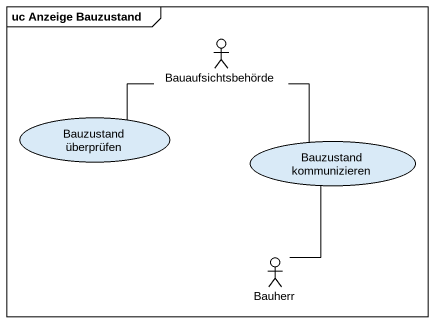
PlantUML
@startuml
mainframe uc Anzeige Bauzustand
actor Bauaufsichtsbehörde
usecase "Bauzustand überprüfen" as Bauzustand_überprüfen
usecase "Bauzustand kommunizieren" as Bauzustand_kommunizieren
actor Bauherr
Bauzustand_überprüfen -up- Bauaufsichtsbehörde
Bauzustand_kommunizieren -up- Bauaufsichtsbehörde
Bauzustand_kommunizieren -- Bauherr
@enduml
